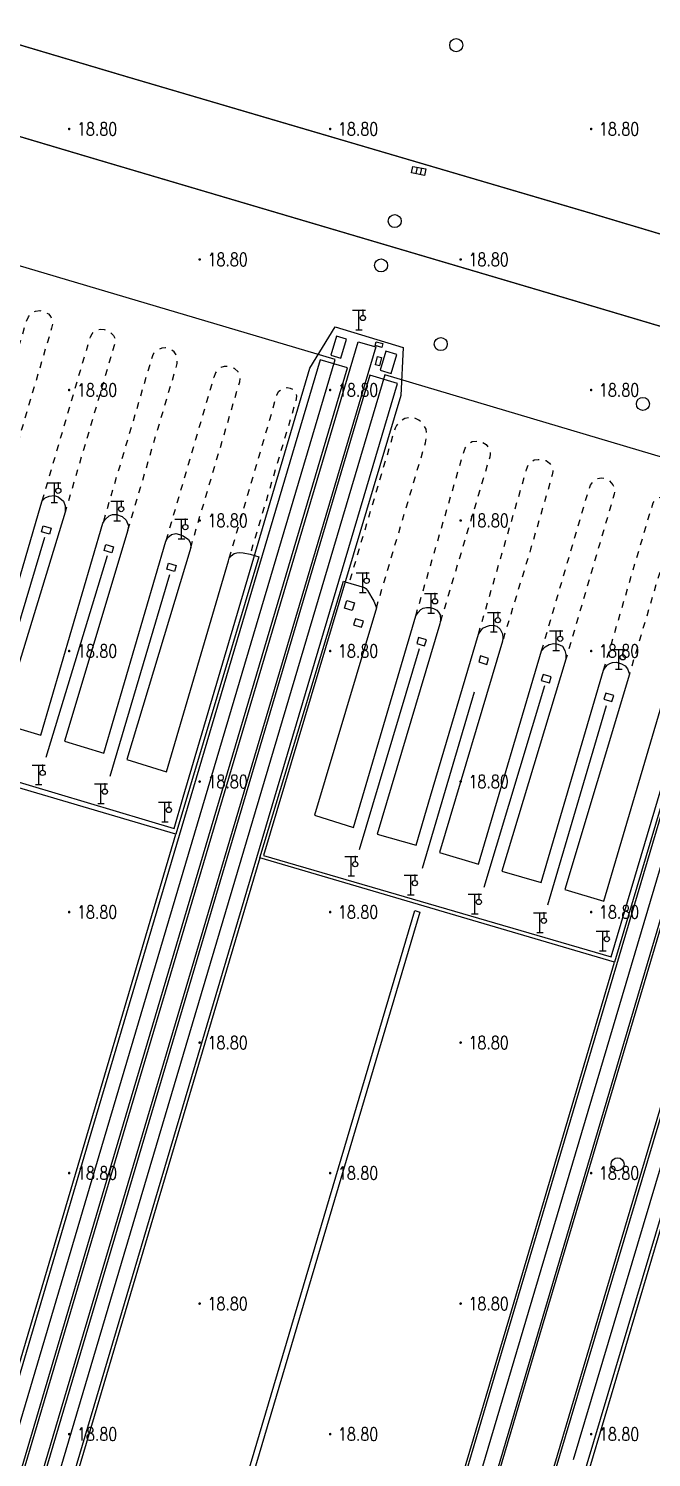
# Model space of a CAD drawing. Extents: x 404846 to 408477, y 3390929 to 3392894.
# Drawn here: x 406118.2 to 406166, y 3392022.6 to 3392132.1 of the extents above; entities that cross this region are included whole.
import ezdxf
from ezdxf.enums import TextEntityAlignment as Align

# ---------------------------------------------------------------- set-up
doc = ezdxf.new("R2010")
doc.units = 0
doc.header["$LTSCALE"] = 0.5
doc.header["$PDSIZE"] = 0.2
doc.linetypes.add('X6', pattern=[2, 1, -1])
doc.layers.get('0').update_dxf_attribs({"linetype": 'CONTINUOUS'})
for name, color, linetype in [('3221', 6, 'CONTINUOUS'), ('DLSS', 4, 'CONTINUOUS'), ('DMTZ', 3, 'CONTINUOUS'), ('FZTZ', 7, 'CONTINUOUS'), ('GCD', 1, 'CONTINUOUS'), ('GXYZ', 2, 'CONTINUOUS'), ('JMD', 6, 'CONTINUOUS'), ('SXSS', 5, 'CONTINUOUS'), ('ZBTZ', 3, 'CONTINUOUS')]:
    doc.layers.add(name, color=color, linetype=linetype)
doc.styles.add('HZ', font='rs.shx', dxfattribs={"width": 0.8, "bigfont": 'hztxt.shx'})
doc.linetypes.add('10421', pattern='A,2,[150,AAA.SHX,S=0.5,R=0,X=0,Y=0.5],1e-11', length=2)
doc.linetypes.add('10422', pattern='A,0.75,[150,AAA.SHX,S=0.5,R=0,X=0,Y=0.5],1.5,[177,AAA.SHX,S=1,R=0,X=0,Y=0.4],0.75', length=3)
doc.linetypes.add('1161', pattern='A,0,[149,AAA.SHX,S=0.15,R=0,X=0,Y=0],-1.6', length=1.6)
doc.linetypes.add('444', pattern='A,4.5,[145,AAA.SHX,S=1,R=0,X=0,Y=1],4.5,-0.5,[146,AAA.SHX,S=1,R=0,X=0,Y=0],-0.5', length=10)

# ---------------------------------------------------------------- blocks, each defined once
blk = doc.blocks.new('gc063')
for p, q in [((-1, 3), (1, 3)), ((0, 0), (0, 3)), ((0.6, 3), (0.6, 2.2)), ((-0.5, 0), (0.5, 0))]:
    blk.add_line(p, q)
blk.add_circle((0.6, 1.8), 0.4)
blk.add_point((0.6, 3))
blk.add_point((0.6, 3))
blk = doc.blocks.new('GC200')
at = {"linetype": 'Continuous', "const_width": 0.2, "flags": 128}
blk.add_lwpolyline([(-0.1, 0, 1), (0.1, 0, 1)], format="xyb", close=True, dxfattribs=at)
blk = doc.blocks.new('gc188')
blk.add_circle((0, 0), 1)
blk = doc.blocks.new('gc041')
for p, q in [((-1, 0.5), (1, 0.5)), ((-1, -0.5), (-1, 0.5)), ((-0.33, 0.5), (-0.33, -0.5)), ((0.33, 0.5), (0.33, -0.5)), ((1, 0.5), (1, -0.5)), ((1, -0.5), (-1, -0.5))]:
    blk.add_line(p, q)

msp = doc.modelspace()

# ---------------------------------------------------------------- linework, layer by layer
at = {"layer": '3221', "color": 6}
for points in [[(406112.344, 3392007.571, 18.929), (406123.851, 3392046.411, 18.862), (406141.732, 3392106.709, 18.831), (406112.011, 3392115.522, 18.831), (406094.13, 3392055.224, 18.862), (406094.128, 3392055.217, 18.862), (406082.622, 3392016.381, 18.929)], [(406139.516, 3391976.278, 18.672), (406156.356, 3392033.027, 18.817), (406175.268, 3392096.705, 18.795), (406145.551, 3392105.531, 18.795), (406126.639, 3392041.852, 18.817), (406126.637, 3392041.846, 18.817), (406109.792, 3391985.08, 18.672)], [(406189.698, 3392013.546, 18.654), (406198.701, 3392043.718, 18.959), (406211.224, 3392086.141, 18.67), (406181.493, 3392094.918, 18.67), (406168.982, 3392052.538, 18.959), (406159.992, 3392022.41, 18.654)]]:
    msp.add_polyline3d(points, dxfattribs=at)
at = {"layer": 'DLSS', "linetype": 'Continuous', "const_width": 0.1, "flags": 128}
for points, elevation in [([(405956.742, 3392178.449), (406005.467, 3392164.024), (406051.337, 3392150.407), (406087.518, 3392139.758), (406125.857, 3392128.358), (406161.319, 3392117.927), (406203.686, 3392105.242), (406244.726, 3392093.133), (406283.477, 3392081.6), (406308.291, 3392074.282)], 18.633), ([(406085.599, 3392133.304), (406123.938, 3392121.904)], 18.635), ([(406123.938, 3392121.904), (406159.395, 3392111.42)], 18.573), ([(406159.395, 3392111.42), (406201.788, 3392098.818)], 18.552)]:
    msp.add_lwpolyline(points, dxfattribs=dict(at, elevation=elevation))
at = {"layer": 'DLSS', "linetype": 'X6', "flags": 128}
for points, elevation in [([(406114.384, 3392097.182), (406118.063, 3392109.588), (406118.236, 3392109.994), (406118.487, 3392110.265), (406118.779, 3392110.425), (406119.122, 3392110.469), (406119.382, 3392110.387), (406119.774, 3392110.208), (406119.943, 3392109.979), (406120.045, 3392109.749), (406120.089, 3392109.472), (406120.005, 3392109.104), (406116.286, 3392096.55)], 18.767), ([(406119.294, 3392095.883), (406122.982, 3392108.444), (406123.111, 3392108.678), (406123.277, 3392108.855), (406123.47, 3392108.98), (406123.744, 3392109.047), (406124.039, 3392109.008), (406124.298, 3392108.926), (406124.538, 3392108.784), (406124.75, 3392108.552), (406124.872, 3392108.349), (406124.89, 3392108.2), (406124.876, 3392108.052), (406121.054, 3392095.015)], 18.722), ([(406125.855, 3392093.634), (406129.638, 3392106.399), (406129.654, 3392106.72), (406129.551, 3392107.083), (406129.397, 3392107.316), (406129.05, 3392107.519), (406128.751, 3392107.615), (406128.47, 3392107.596), (406128.25, 3392107.51), (406127.948, 3392107.314), (406127.809, 3392107.167), (406127.739, 3392107.006), (406123.935, 3392094.171)], 18.786), ([(406130.673, 3392092.31), (406134.426, 3392104.994), (406134.459, 3392105.345), (406134.313, 3392105.762), (406134.029, 3392106.034), (406133.609, 3392106.159), (406133.228, 3392106.192), (406132.981, 3392106.111), (406132.724, 3392105.903), (406132.566, 3392105.693), (406132.434, 3392105.345), (406128.754, 3392092.789)], 18.812), ([(406133.628, 3392091.489), (406137.283, 3392104.007), (406137.431, 3392104.28), (406137.686, 3392104.479), (406138.053, 3392104.561), (406138.292, 3392104.525), (406138.507, 3392104.415), (406138.706, 3392104.191), (406138.784, 3392103.906), (406138.733, 3392103.561), (406135.227, 3392091.792)], 18.867), ([(406144.903, 3392087.685), (406148.657, 3392100.32), (406148.772, 3392100.945), (406148.727, 3392101.376), (406148.446, 3392101.797), (406148.156, 3392102.075), (406147.748, 3392102.255), (406147.441, 3392102.256), (406147.087, 3392102.186), (406146.775, 3392102.016), (406146.552, 3392101.818), (406146.442, 3392101.67), (406146.334, 3392101.447), (406146.262, 3392101.225), (406142.804, 3392089.6)], 18.845), ([(406147.913, 3392087.069), (406151.542, 3392099.449), (406151.709, 3392099.931), (406151.952, 3392100.256), (406152.251, 3392100.425), (406152.656, 3392100.465), (406152.986, 3392100.402), (406153.314, 3392100.201), (406153.538, 3392099.906), (406153.623, 3392099.677), (406153.625, 3392099.453), (406153.589, 3392099.242), (406149.756, 3392086.469)], 18.852), ([(406152.725, 3392085.672), (406156.407, 3392098.281), (406156.546, 3392098.65), (406156.696, 3392098.834), (406156.999, 3392099.019), (406157.296, 3392099.065), (406157.701, 3392099.036), (406157.912, 3392098.968), (406158.169, 3392098.764), (406158.392, 3392098.39), (406158.431, 3392098.135), (406158.379, 3392097.879), (406156.72, 3392092.174), (406154.569, 3392085.138)], 18.818), ([(406157.56, 3392084.385), (406161.043, 3392096.291), (406161.317, 3392097.098), (406161.493, 3392097.336), (406161.745, 3392097.57), (406162.147, 3392097.657), (406162.497, 3392097.603), (406162.746, 3392097.457), (406163.021, 3392097.117), (406163.172, 3392096.838), (406163.171, 3392096.631), (406163.127, 3392096.393), (406159.43, 3392083.755)], 18.785), ([(406162.315, 3392082.916), (406165.903, 3392095.095), (406166.109, 3392095.735), (406166.285, 3392095.953), (406166.578, 3392096.143), (406166.949, 3392096.213), (406167.266, 3392096.185), (406167.566, 3392096.035), (406167.839, 3392095.769), (406167.978, 3392095.482), (406167.999, 3392095.285), (406167.568, 3392093.622), (406164.286, 3392082.594)], 18.78)]:
    msp.add_lwpolyline(points, dxfattribs=dict(at, elevation=elevation))
at = {"layer": 'DMTZ', "linetype": '10422', "elevation": 19.051, "flags": 128}
msp.add_lwpolyline([(406108.99, 3392099.655), (406110.387, 3392099.202), (406110.629, 3392099.052), (406110.943, 3392098.642), (406111.316, 3392097.9), (406111.359, 3392097.453), (406106.608, 3392081.716), (406109.618, 3392080.842), (406114.384, 3392097.182), (406114.551, 3392097.339), (406114.791, 3392097.573), (406115.076, 3392097.69), (406115.384, 3392097.747), (406115.631, 3392097.71), (406115.91, 3392097.58), (406116.192, 3392097.294), (406116.334, 3392096.928), (406116.286, 3392096.55), (406115.868, 3392095.09), (406111.423, 3392080.369), (406114.457, 3392079.419), (406119.198, 3392095.555), (406119.294, 3392095.883), (406119.528, 3392096.11), (406119.837, 3392096.242), (406120.2, 3392096.288), (406120.515, 3392096.186), (406120.931, 3392095.855), (406121.063, 3392095.511), (406121.054, 3392095.015), (406116.133, 3392078.863), (406119.182, 3392077.939), (406123.935, 3392094.171), (406124.113, 3392094.466), (406124.414, 3392094.745), (406124.682, 3392094.846), (406124.975, 3392094.831), (406125.419, 3392094.678), (406125.725, 3392094.411), (406125.915, 3392093.968), (406125.855, 3392093.634), (406121.01, 3392077.483), (406124.007, 3392076.541), (406128.754, 3392092.789), (406128.919, 3392093.067), (406129.189, 3392093.316), (406129.535, 3392093.378), (406129.818, 3392093.311), (406130.093, 3392093.214), (406130.495, 3392092.931), (406130.667, 3392092.654), (406130.673, 3392092.31), (406125.788, 3392076.07), (406128.816, 3392075.127), (406133.567, 3392091.302), (406133.628, 3392091.489), (406133.765, 3392091.672), (406133.995, 3392091.852), (406134.218, 3392091.915), (406134.437, 3392091.928), (406134.7, 3392091.893), (406135.227, 3392091.792), (406135.889, 3392091.589), (406129.53, 3392070.341), (406102.406, 3392078.338), (406108.614, 3392099.743), (406108.99, 3392099.655)], close=True, dxfattribs=at)
at = {"layer": 'DMTZ', "linetype": '10421', "elevation": 19.078, "flags": 128}
msp.add_lwpolyline([(406142.511, 3392089.689), (406143.994, 3392089.239), (406144.089, 3392089.181), (406144.224, 3392089.015), (406144.709, 3392088.208), (406144.903, 3392087.685), (406140.146, 3392071.794), (406143.144, 3392070.853), (406147.913, 3392087.069), (406148.097, 3392087.32), (406148.306, 3392087.552), (406148.476, 3392087.663), (406148.734, 3392087.724), (406149.03, 3392087.712), (406149.267, 3392087.646), (406149.521, 3392087.502), (406149.656, 3392087.345), (406149.789, 3392087.147), (406149.812, 3392086.768), (406149.756, 3392086.469), (406144.959, 3392070.337), (406147.947, 3392069.493), (406149.057, 3392073.27), (406152.725, 3392085.672), (406152.901, 3392085.916), (406153.068, 3392086.123), (406153.351, 3392086.253), (406153.565, 3392086.324), (406153.858, 3392086.361), (406154.134, 3392086.282), (406154.384, 3392086.061), (406154.576, 3392085.688), (406154.597, 3392085.38), (406154.569, 3392085.138), (406149.744, 3392068.944), (406152.719, 3392068.043), (406157.56, 3392084.385), (406157.843, 3392084.71), (406158.132, 3392084.882), (406158.507, 3392084.963), (406158.814, 3392084.896), (406159.157, 3392084.743), (406159.349, 3392084.416), (406159.431, 3392084.115), (406159.43, 3392083.755), (406154.526, 3392067.511), (406157.533, 3392066.649), (406162.315, 3392082.916), (406162.452, 3392083.141), (406162.618, 3392083.319), (406162.789, 3392083.424), (406163.006, 3392083.506), (406163.29, 3392083.522), (406163.674, 3392083.409), (406163.96, 3392083.237), (406164.137, 3392083.009), (406164.286, 3392082.594), (406159.337, 3392066.115), (406162.342, 3392065.224), (406167.114, 3392081.405), (406167.141, 3392081.493), (406167.347, 3392081.838), (406167.584, 3392082.016), (406167.878, 3392082.067), (406168.22, 3392082.042), (406168.736, 3392081.875), (406169.424, 3392081.646), (406163.135, 3392060.544), (406135.957, 3392068.541), (406142.381, 3392089.727), (406142.511, 3392089.689)], close=True, dxfattribs=at)
at = {"layer": 'FZTZ', "linetype": 'Continuous', "flags": 128}
for points, elevation in [([(406145.307, 3392107.64), (406144.81, 3392107.782), (406144.896, 3392108.082), (406145.393, 3392107.941), (406145.307, 3392107.64)], 19.549), ([(406144.825, 3392106.299), (406144.985, 3392106.941), (406145.302, 3392106.863), (406145.142, 3392106.22), (406144.825, 3392106.299)], 19.099), ([(406142.639, 3392088.242), (406143.217, 3392088.067), (406143.038, 3392087.476), (406142.46, 3392087.651), (406142.639, 3392088.242)], 21.018)]:
    msp.add_lwpolyline(points, close=True, dxfattribs=dict(at, elevation=elevation))
at = {"layer": 'JMD', "linetype": '444', "flags": 128}
for points, elevation in [([(406130.091, 3392073.171), (406139.802, 3392106.055), (406141.73, 3392109.209), (406146.942, 3392107.632), (406146.782, 3392103.969), (406136.239, 3392068.718)], 20.737), ([(406111.238, 3392107.42), (406102.719, 3392078.744), (406129.413, 3392070.786), (406130.091, 3392073.171)], 20.659), ([(406136.239, 3392068.718), (406162.904, 3392060.944), (406173.342, 3392096.123), (406175.209, 3392099.315), (406182.791, 3392097.007), (406182.71, 3392093.224), (406172.32, 3392058.036), (406178.884, 3392056.105), (406198.944, 3392050.239), (406209.337, 3392085.544), (406211.163, 3392088.622), (406216.493, 3392087.114), (406216.282, 3392083.333), (406205.879, 3392048.124), (406218.931, 3392044.238)], 20.634), ([(406119.478, 3392093.087), (406114.878, 3392077.734)], 20.293), ([(406119.606, 3392076.249), (406124.302, 3392091.705)], 20.242), ([(406129.057, 3392090.213), (406124.463, 3392074.774)], 20.191), ([(406143.614, 3392069.167), (406148.201, 3392084.579)], 20.346), ([(406152.403, 3392081.235), (406148.417, 3392067.715)], 20.412), ([(406153.17, 3392066.292), (406157.804, 3392081.744)], 20.246), ([(406162.504, 3392080.188), (406158.024, 3392064.903)], 20.234)]:
    msp.add_lwpolyline(points, dxfattribs=dict(at, elevation=elevation))
at = {"layer": 'JMD', "linetype": 'Continuous', "flags": 128}
for points, elevation in [([(406119.844, 3392093.323), (406119.238, 3392093.503), (406119.375, 3392093.964), (406119.981, 3392093.784), (406119.844, 3392093.323)], 20.902), ([(406124.624, 3392091.902), (406124.039, 3392092.076), (406124.176, 3392092.536), (406124.761, 3392092.363), (406124.624, 3392091.902)], 21.075), ([(406129.419, 3392090.477), (406128.841, 3392090.648), (406128.978, 3392091.109), (406129.556, 3392090.937), (406129.419, 3392090.477)], 21.174), ([(406143.16, 3392086.392), (406143.765, 3392086.212), (406143.902, 3392086.673), (406143.297, 3392086.852), (406143.16, 3392086.392)], 21.202), ([(406147.992, 3392084.955), (406148.592, 3392084.777), (406148.729, 3392085.238), (406148.129, 3392085.416), (406147.992, 3392084.955)], 21.181), ([(406152.754, 3392083.54), (406153.367, 3392083.357), (406153.504, 3392083.818), (406152.891, 3392084), (406152.754, 3392083.54)], 21.181), ([(406157.539, 3392082.117), (406158.168, 3392081.93), (406158.305, 3392082.391), (406157.676, 3392082.578), (406157.539, 3392082.117)], 21.157), ([(406162.337, 3392080.691), (406162.947, 3392080.51), (406163.084, 3392080.97), (406162.474, 3392081.152), (406162.337, 3392080.691)], 21.104)]:
    msp.add_lwpolyline(points, close=True, dxfattribs=dict(at, elevation=elevation))
at = {"layer": 'SXSS', "linetype": 'Continuous', "elevation": 18.847, "flags": 128}
msp.add_lwpolyline([(406127.196, 3391994.917), (406147.84, 3392064.488), (406148.224, 3392064.375), (406127.579, 3391994.803), (406127.579, 3391994.803), (406109.242, 3391932.914)], dxfattribs=at)
at = {"layer": 'ZBTZ', "linetype": '1161', "flags": 128}
for points, elevation in [([(406143.508, 3392108.077), (406144.86, 3392107.675), (406125.438, 3392042.201), (406108.593, 3391985.435), (406091.106, 3391926.448), (406085.582, 3391907.788), (406080.909, 3391892.093), (406076.753, 3391878.009), (406072.37, 3391863.272), (406065.757, 3391840.888), (406060.305, 3391822.489), (406055.248, 3391805.464), (406048.665, 3391783.24), (406038.821, 3391750.118), (406037.506, 3391750.507), (406047.075, 3391782.801), (406052.891, 3391802.465), (406057.807, 3391818.95), (406062.455, 3391834.666), (406067.199, 3391850.682), (406071.284, 3391864.449), (406074.583, 3391875.767), (406076.932, 3391883.693), (406080.101, 3391894.343), (406086.798, 3391916.906), (406091.322, 3391932.177), (406094.955, 3391944.392), (406099.522, 3391959.662), (406105.297, 3391979.192), (406113.602, 3392007.197), (406125.109, 3392046.038), (406143.508, 3392108.077)], 18.869), ([(406141.405, 3392107.043), (406142.175, 3392106.809), (406142.619, 3392108.272), (406141.849, 3392108.505), (406141.405, 3392107.043)], 18.925), ([(406145.179, 3392105.897), (406146.021, 3392105.642), (406146.465, 3392107.104), (406145.623, 3392107.359), (406145.179, 3392105.897)], 18.925), ([(406111.312, 3392007.876), (406103.006, 3391979.871), (406097.23, 3391960.34), (406092.681, 3391945.068), (406089.047, 3391932.852), (406084.523, 3391917.581), (406077.826, 3391895.019), (406074.657, 3391884.368), (406072.308, 3391876.441), (406068.993, 3391865.126), (406064.908, 3391851.361), (406060.164, 3391835.344), (406055.516, 3391819.631), (406050.601, 3391803.145), (406044.784, 3391783.478), (406035.82, 3391753.309), (406037.907, 3391752.688), (406046.865, 3391782.863), (406052.681, 3391802.528), (406057.596, 3391819.013), (406062.245, 3391834.728), (406066.989, 3391850.744), (406071.074, 3391864.511), (406074.391, 3391875.824), (406076.74, 3391883.75), (406079.909, 3391894.4), (406086.606, 3391916.963), (406091.13, 3391932.234), (406094.763, 3391944.449), (406099.322, 3391959.721), (406105.098, 3391979.251), (406113.403, 3392007.257), (406124.91, 3392046.097), (406142.68, 3392106.078), (406140.596, 3392106.696), (406122.81, 3392046.719), (406111.312, 3392007.876)], 18.892), ([(406146.511, 3392104.88), (406144.405, 3392105.506), (406125.64, 3392042.142), (406108.795, 3391985.376), (406091.323, 3391926.384), (406085.799, 3391907.724), (406081.126, 3391892.029), (406076.969, 3391877.945), (406072.587, 3391863.208), (406065.974, 3391840.823), (406060.521, 3391822.425), (406055.465, 3391805.4), (406048.882, 3391783.176), (406039.684, 3391752.184), (406041.751, 3391751.572), (406050.956, 3391782.562), (406057.539, 3391804.785), (406062.596, 3391821.809), (406068.049, 3391840.21), (406074.661, 3391862.593), (406079.043, 3391877.328), (406083.196, 3391891.414), (406087.869, 3391907.109), (406093.393, 3391925.771), (406110.871, 3391984.761), (406127.716, 3392041.526), (406146.511, 3392104.88)], 18.848), ([(406140.778, 3391975.904), (406123.308, 3391916.916), (406117.777, 3391898.23), (406113.103, 3391882.532), (406108.929, 3391868.443), (406104.59, 3391853.722), (406097.981, 3391831.353), (406092.522, 3391812.931), (406087.466, 3391795.908), (406080.886, 3391773.695), (406071.082, 3391740.711), (406074.851, 3391739.595), (406084.929, 3391773.561), (406092.265, 3391798.371), (406099.067, 3391821.202), (406104.522, 3391839.652), (406109.287, 3391855.593), (406112.816, 3391867.513), (406115.851, 3391877.784), (406121.586, 3391897.108), (406129.706, 3391924.59), (406135.151, 3391942.915), (406144.364, 3391974.153), (406156.255, 3392014.287), (406158.79, 3392022.776), (406167.73, 3392052.91), (406180.779, 3392097.085), (406177.06, 3392098.167), (406157.604, 3392032.656), (406140.778, 3391975.904)], 18.808), ([(406155.296, 3392033.342), (406174.109, 3392096.688), (406176.2, 3392096.067), (406157.461, 3392032.699), (406140.622, 3391975.951), (406123.162, 3391916.959), (406117.63, 3391898.274), (406112.956, 3391882.575), (406108.782, 3391868.486), (406104.392, 3391853.781), (406097.783, 3391831.411), (406092.324, 3391812.99), (406087.268, 3391795.967), (406080.688, 3391773.754), (406071.497, 3391742.696), (406069.388, 3391743.321), (406078.608, 3391774.37), (406085.189, 3391796.584), (406090.245, 3391813.607), (406095.704, 3391832.027), (406102.313, 3391854.397), (406106.678, 3391869.11), (406110.852, 3391883.2), (406115.527, 3391898.898), (406121.057, 3391917.582), (406138.497, 3391976.58), (406155.296, 3392033.342)], 18.837), ([(406156.404, 3392014.243), (406144.513, 3391974.109), (406135.304, 3391942.867), (406129.896, 3391924.534), (406121.775, 3391897.052), (406116.04, 3391877.728), (406113.005, 3391867.457), (406109.476, 3391855.537), (406104.67, 3391839.608), (406099.215, 3391821.158), (406092.413, 3391798.327), (406085.076, 3391773.517), (406075.617, 3391741.504), (406077.719, 3391740.881), (406087.168, 3391772.898), (406094.504, 3391797.707), (406101.305, 3391820.538), (406106.761, 3391838.99), (406111.521, 3391854.929), (406115.051, 3391866.852), (406118.086, 3391877.122), (406123.821, 3391896.446), (406131.942, 3391923.928), (406137.386, 3391942.251), (406146.628, 3391973.484), (406158.518, 3392013.614), (406161.052, 3392022.094), (406170.042, 3392052.224), (406182.454, 3392094.268), (406180.333, 3392094.894), (406167.922, 3392052.853), (406158.932, 3392022.726), (406156.404, 3392014.243)], 18.79)]:
    msp.add_lwpolyline(points, close=True, dxfattribs=dict(at, elevation=elevation))
for points, elevation in [([(406122.582, 3392046.787), (406129.53, 3392070.341)], 18.95), ([(406135.957, 3392068.541), (406128.015, 3392041.762), (406111.103, 3391984.692), (406093.611, 3391925.707), (406088.087, 3391907.045), (406083.414, 3391891.349), (406079.242, 3391877.27), (406074.899, 3391862.523), (406068.286, 3391840.139), (406062.833, 3391821.739), (406057.777, 3391804.714), (406051.167, 3391782.499), (406041.349, 3391749.368), (406040.346, 3391745.993), (406067.344, 3391737.98), (406067.688, 3391738.218), (406069.111, 3391743.171), (406078.369, 3391774.441), (406084.95, 3391796.654), (406090.006, 3391813.678), (406095.464, 3391832.097), (406102.073, 3391854.468), (406106.452, 3391869.176), (406110.627, 3391883.267), (406115.301, 3391898.965), (406120.832, 3391917.649), (406138.278, 3391976.645), (406155.118, 3392033.394), (406163.135, 3392060.544)], 18.846), ([(406171.97, 3392057.893), (406170.255, 3392052.16), (406161.305, 3392022.025), (406158.771, 3392013.539), (406146.881, 3391973.409), (406137.633, 3391942.178), (406132.189, 3391923.854), (406124.069, 3391896.372), (406118.334, 3391877.049), (406115.299, 3391866.779), (406111.769, 3391854.855), (406106.998, 3391838.92), (406101.542, 3391820.468), (406094.74, 3391797.636), (406087.404, 3391772.829), (406077.872, 3391740.618), (406076.297, 3391735.343)], 18.804), ([(406008.371, 3391761.252), (406006.812, 3391755.924), (406034, 3391747.854), (406038.48, 3391762.965), (406044.564, 3391783.543), (406050.381, 3391803.211), (406055.296, 3391819.696), (406059.944, 3391835.41), (406064.688, 3391851.426), (406068.773, 3391865.191), (406072.09, 3391876.506), (406074.44, 3391884.433), (406077.609, 3391895.084), (406084.305, 3391917.646), (406088.83, 3391932.916), (406092.463, 3391945.133), (406096.993, 3391960.41), (406102.769, 3391979.941), (406111.075, 3392007.947), (406122.582, 3392046.787)], 18.884)]:
    msp.add_lwpolyline(points, dxfattribs=dict(at, elevation=elevation))

# ---------------------------------------------------------------- block references
at = {"layer": 'DLSS', "linetype": 'Continuous', "xscale": 0.5, "yscale": 0.5}
for p in [(406143.564, 3392108.997, 18.883), (406120.227, 3392095.759, 19.036), (406125.039, 3392094.35, 19.036), (406129.96, 3392092.974, 19.108), (406143.856, 3392088.862, 18.98), (406149.092, 3392087.291, 19.096), (406153.904, 3392085.84, 19.096), (406158.679, 3392084.418, 19.144), (406163.476, 3392083.001, 19.062), (406119.023, 3392074.144, 19.209), (406123.794, 3392072.707, 19.171), (406128.7, 3392071.302, 19.246), (406142.978, 3392067.146, 19.25), (406147.54, 3392065.693, 19.132), (406152.445, 3392064.249, 19.082), (406157.438, 3392062.812, 19.031), (406162.253, 3392061.406, 18.829)]:
    msp.add_blockref('gc063', p, dxfattribs=at)
at = {"layer": 'GCD', "linetype": 'Continuous'}
ref = msp.add_blockref('GC200', (406121.358, 3392124.379, 18.8), dxfattribs=dict(at, xscale=0.5, yscale=0.5, zscale=0.5))
ref.add_attrib('height', '18.80', dxfattribs={"linetype": 'Continuous', "height": 1, "style": 'HZ', "width": 0.8}).set_placement((406121.958, 3392124.379, 18.8), align=Align.MIDDLE_LEFT)
ref = msp.add_blockref('GC200', (406141.358, 3392124.379, 18.8), dxfattribs=dict(at, xscale=0.5, yscale=0.5, zscale=0.5))
ref.add_attrib('height', '18.80', dxfattribs={"linetype": 'Continuous', "height": 1, "style": 'HZ', "width": 0.8}).set_placement((406141.958, 3392124.379, 18.8), align=Align.MIDDLE_LEFT)
ref = msp.add_blockref('GC200', (406161.358, 3392124.379, 18.8), dxfattribs=dict(at, xscale=0.5, yscale=0.5, zscale=0.5))
ref.add_attrib('height', '18.80', dxfattribs={"linetype": 'Continuous', "height": 1, "style": 'HZ', "width": 0.8}).set_placement((406161.958, 3392124.379, 18.8), align=Align.MIDDLE_LEFT)
ref = msp.add_blockref('GC200', (406131.358, 3392114.379, 18.8), dxfattribs=dict(at, xscale=0.5, yscale=0.5, zscale=0.5))
ref.add_attrib('height', '18.80', dxfattribs={"linetype": 'Continuous', "height": 1, "style": 'HZ', "width": 0.8}).set_placement((406131.958, 3392114.379, 18.8), align=Align.MIDDLE_LEFT)
ref = msp.add_blockref('GC200', (406151.358, 3392114.379, 18.8), dxfattribs=dict(at, xscale=0.5, yscale=0.5, zscale=0.5))
ref.add_attrib('height', '18.80', dxfattribs={"linetype": 'Continuous', "height": 1, "style": 'HZ', "width": 0.8}).set_placement((406151.958, 3392114.379, 18.8), align=Align.MIDDLE_LEFT)
ref = msp.add_blockref('GC200', (406121.358, 3392104.379, 18.8), dxfattribs=dict(at, xscale=0.5, yscale=0.5, zscale=0.5))
ref.add_attrib('height', '18.80', dxfattribs={"linetype": 'Continuous', "height": 1, "style": 'HZ', "width": 0.8}).set_placement((406121.958, 3392104.379, 18.8), align=Align.MIDDLE_LEFT)
ref = msp.add_blockref('GC200', (406141.358, 3392104.379, 18.8), dxfattribs=dict(at, xscale=0.5, yscale=0.5, zscale=0.5))
ref.add_attrib('height', '18.80', dxfattribs={"linetype": 'Continuous', "height": 1, "style": 'HZ', "width": 0.8}).set_placement((406141.958, 3392104.379, 18.8), align=Align.MIDDLE_LEFT)
ref = msp.add_blockref('GC200', (406161.358, 3392104.379, 18.8), dxfattribs=dict(at, xscale=0.5, yscale=0.5, zscale=0.5))
ref.add_attrib('height', '18.80', dxfattribs={"linetype": 'Continuous', "height": 1, "style": 'HZ', "width": 0.8}).set_placement((406161.958, 3392104.379, 18.8), align=Align.MIDDLE_LEFT)
ref = msp.add_blockref('GC200', (406131.358, 3392094.379, 18.8), dxfattribs=dict(at, xscale=0.5, yscale=0.5, zscale=0.5))
ref.add_attrib('height', '18.80', dxfattribs={"linetype": 'Continuous', "height": 1, "style": 'HZ', "width": 0.8}).set_placement((406131.958, 3392094.379, 18.8), align=Align.MIDDLE_LEFT)
ref = msp.add_blockref('GC200', (406151.358, 3392094.379, 18.8), dxfattribs=dict(at, xscale=0.5, yscale=0.5, zscale=0.5))
ref.add_attrib('height', '18.80', dxfattribs={"linetype": 'Continuous', "height": 1, "style": 'HZ', "width": 0.8}).set_placement((406151.958, 3392094.379, 18.8), align=Align.MIDDLE_LEFT)
ref = msp.add_blockref('GC200', (406121.358, 3392084.379, 18.8), dxfattribs=dict(at, xscale=0.5, yscale=0.5, zscale=0.5))
ref.add_attrib('height', '18.80', dxfattribs={"linetype": 'Continuous', "height": 1, "style": 'HZ', "width": 0.8}).set_placement((406121.958, 3392084.379, 18.8), align=Align.MIDDLE_LEFT)
ref = msp.add_blockref('GC200', (406141.358, 3392084.379, 18.8), dxfattribs=dict(at, xscale=0.5, yscale=0.5, zscale=0.5))
ref.add_attrib('height', '18.80', dxfattribs={"linetype": 'Continuous', "height": 1, "style": 'HZ', "width": 0.8}).set_placement((406141.958, 3392084.379, 18.8), align=Align.MIDDLE_LEFT)
ref = msp.add_blockref('GC200', (406161.358, 3392084.379, 18.8), dxfattribs=dict(at, xscale=0.5, yscale=0.5, zscale=0.5))
ref.add_attrib('height', '18.80', dxfattribs={"linetype": 'Continuous', "height": 1, "style": 'HZ', "width": 0.8}).set_placement((406161.958, 3392084.379, 18.8), align=Align.MIDDLE_LEFT)
ref = msp.add_blockref('GC200', (406131.358, 3392074.379, 18.8), dxfattribs=dict(at, xscale=0.5, yscale=0.5, zscale=0.5))
ref.add_attrib('height', '18.80', dxfattribs={"linetype": 'Continuous', "height": 1, "style": 'HZ', "width": 0.8}).set_placement((406131.958, 3392074.379, 18.8), align=Align.MIDDLE_LEFT)
ref = msp.add_blockref('GC200', (406151.358, 3392074.379, 18.8), dxfattribs=dict(at, xscale=0.5, yscale=0.5, zscale=0.5))
ref.add_attrib('height', '18.80', dxfattribs={"linetype": 'Continuous', "height": 1, "style": 'HZ', "width": 0.8}).set_placement((406151.958, 3392074.379, 18.8), align=Align.MIDDLE_LEFT)
ref = msp.add_blockref('GC200', (406121.358, 3392064.379, 18.8), dxfattribs=dict(at, xscale=0.5, yscale=0.5, zscale=0.5))
ref.add_attrib('height', '18.80', dxfattribs={"linetype": 'Continuous', "height": 1, "style": 'HZ', "width": 0.8}).set_placement((406121.958, 3392064.379, 18.8), align=Align.MIDDLE_LEFT)
ref = msp.add_blockref('GC200', (406141.358, 3392064.379, 18.8), dxfattribs=dict(at, xscale=0.5, yscale=0.5, zscale=0.5))
ref.add_attrib('height', '18.80', dxfattribs={"linetype": 'Continuous', "height": 1, "style": 'HZ', "width": 0.8}).set_placement((406141.958, 3392064.379, 18.8), align=Align.MIDDLE_LEFT)
ref = msp.add_blockref('GC200', (406161.358, 3392064.379, 18.8), dxfattribs=dict(at, xscale=0.5, yscale=0.5, zscale=0.5))
ref.add_attrib('height', '18.80', dxfattribs={"linetype": 'Continuous', "height": 1, "style": 'HZ', "width": 0.8}).set_placement((406161.958, 3392064.379, 18.8), align=Align.MIDDLE_LEFT)
ref = msp.add_blockref('GC200', (406131.358, 3392054.379, 18.8), dxfattribs=dict(at, xscale=0.5, yscale=0.5, zscale=0.5))
ref.add_attrib('height', '18.80', dxfattribs={"linetype": 'Continuous', "height": 1, "style": 'HZ', "width": 0.8}).set_placement((406131.958, 3392054.379, 18.8), align=Align.MIDDLE_LEFT)
ref = msp.add_blockref('GC200', (406151.358, 3392054.379, 18.8), dxfattribs=dict(at, xscale=0.5, yscale=0.5, zscale=0.5))
ref.add_attrib('height', '18.80', dxfattribs={"linetype": 'Continuous', "height": 1, "style": 'HZ', "width": 0.8}).set_placement((406151.958, 3392054.379, 18.8), align=Align.MIDDLE_LEFT)
ref = msp.add_blockref('GC200', (406121.358, 3392044.379, 18.8), dxfattribs=dict(at, xscale=0.5, yscale=0.5, zscale=0.5))
ref.add_attrib('height', '18.80', dxfattribs={"linetype": 'Continuous', "height": 1, "style": 'HZ', "width": 0.8}).set_placement((406121.958, 3392044.379, 18.8), align=Align.MIDDLE_LEFT)
ref = msp.add_blockref('GC200', (406141.358, 3392044.379, 18.8), dxfattribs=dict(at, xscale=0.5, yscale=0.5, zscale=0.5))
ref.add_attrib('height', '18.80', dxfattribs={"linetype": 'Continuous', "height": 1, "style": 'HZ', "width": 0.8}).set_placement((406141.958, 3392044.379, 18.8), align=Align.MIDDLE_LEFT)
ref = msp.add_blockref('GC200', (406161.358, 3392044.379, 18.8), dxfattribs=dict(at, xscale=0.5, yscale=0.5, zscale=0.5))
ref.add_attrib('height', '18.80', dxfattribs={"linetype": 'Continuous', "height": 1, "style": 'HZ', "width": 0.8}).set_placement((406161.958, 3392044.379, 18.8), align=Align.MIDDLE_LEFT)
ref = msp.add_blockref('GC200', (406131.358, 3392034.379, 18.8), dxfattribs=dict(at, xscale=0.5, yscale=0.5, zscale=0.5))
ref.add_attrib('height', '18.80', dxfattribs={"linetype": 'Continuous', "height": 1, "style": 'HZ', "width": 0.8}).set_placement((406131.958, 3392034.379, 18.8), align=Align.MIDDLE_LEFT)
ref = msp.add_blockref('GC200', (406151.358, 3392034.379, 18.8), dxfattribs=dict(at, xscale=0.5, yscale=0.5, zscale=0.5))
ref.add_attrib('height', '18.80', dxfattribs={"linetype": 'Continuous', "height": 1, "style": 'HZ', "width": 0.8}).set_placement((406151.958, 3392034.379, 18.8), align=Align.MIDDLE_LEFT)
ref = msp.add_blockref('GC200', (406121.358, 3392024.379, 18.8), dxfattribs=dict(at, xscale=0.5, yscale=0.5, zscale=0.5))
ref.add_attrib('height', '18.80', dxfattribs={"linetype": 'Continuous', "height": 1, "style": 'HZ', "width": 0.8}).set_placement((406121.958, 3392024.379, 18.8), align=Align.MIDDLE_LEFT)
ref = msp.add_blockref('GC200', (406141.358, 3392024.379, 18.8), dxfattribs=dict(at, xscale=0.5, yscale=0.5, zscale=0.5))
ref.add_attrib('height', '18.80', dxfattribs={"linetype": 'Continuous', "height": 1, "style": 'HZ', "width": 0.8}).set_placement((406141.958, 3392024.379, 18.8), align=Align.MIDDLE_LEFT)
ref = msp.add_blockref('GC200', (406161.358, 3392024.379, 18.8), dxfattribs=dict(at, xscale=0.5, yscale=0.5, zscale=0.5))
ref.add_attrib('height', '18.80', dxfattribs={"linetype": 'Continuous', "height": 1, "style": 'HZ', "width": 0.8}).set_placement((406161.958, 3392024.379, 18.8), align=Align.MIDDLE_LEFT)
at = {"layer": 'GXYZ', "linetype": 'Continuous', "xscale": 0.5, "yscale": 0.5}
for p in [(406151.017, 3392130.801, 18.911), (406146.303, 3392117.322, 18.726), (406145.257, 3392113.923, 18.726), (406149.831, 3392107.899, 18.79), (406165.324, 3392103.316, 18.791), (406163.381, 3392045.053, 19.106)]:
    msp.add_blockref('gc188', p, dxfattribs=at)
at = {"layer": 'GXYZ', "linetype": 'Continuous', "xscale": 0.5, "yscale": 0.5, "rotation": 348.6658642520774}
msp.add_blockref('gc041', (406148.14, 3392121.17, 18.682), dxfattribs=at)

doc.saveas('drawing.dxf')
